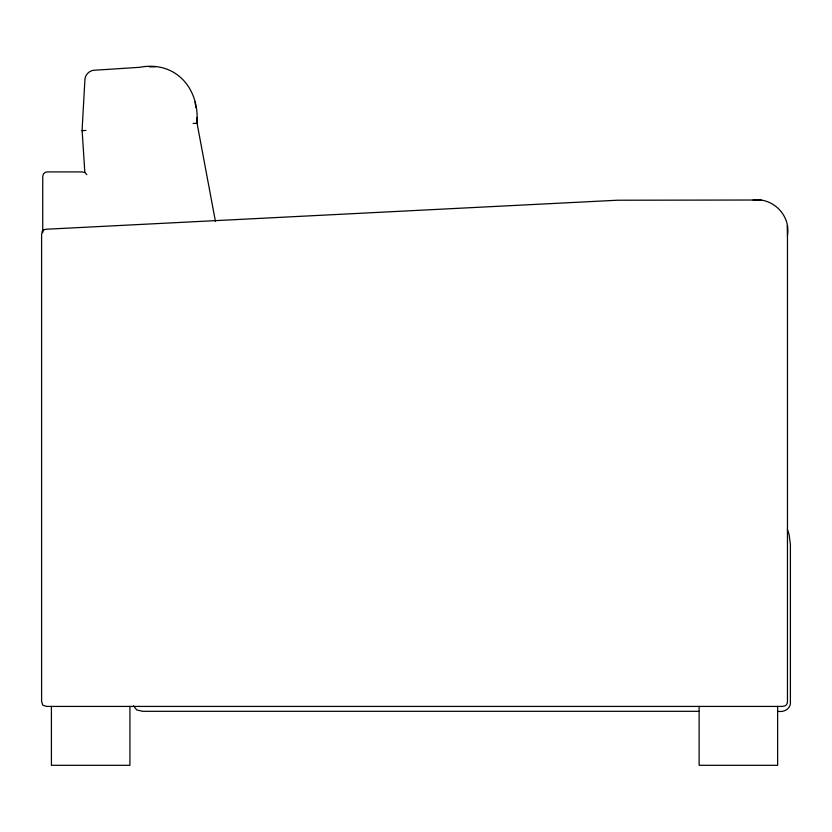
<?xml version="1.0" encoding="UTF-8"?>
<svg xmlns="http://www.w3.org/2000/svg" width="832" height="832" viewBox="0 0 832 832"><rect width="100%" height="100%" fill="white"/><g stroke="black" fill="none" stroke-linecap="round" stroke-linejoin="round"><path stroke-width="1.25" d="M42.286 231.348L41.6 234.374L41.6 701.522L42.827 705.203L46.509 706.42L782.548 706.42L785.543 705.734L787.145 703.664L787.457 701.522L787.457 235.362C790.899 215.394 772.814 197.382 753.106 200.023L617.469 200.221L46.498 229.216L44.356 229.632L42.286 231.348L43.514 230.058M85.956 130.406L82.056 130.655L84.864 80.621C84.666 74.901 89.482 70.034 95.202 70.19L139.568 67.319C175.854 60.434 199.732 88.546 196.976 123.219L196.602 117.426M193.149 123.469L197.049 123.219L215.415 221.26M149.375 66.851L155.095 66.841M698.734 711.308L142.688 711.308L136.698 709.925L133.484 705.786M777.993 711.308C784.212 712.556 791.284 708.49 790.4 701.49L790.4 544.471L789.058 534.31L787.415 529.443M753.106 200.023L761.852 200.283M86.798 174.668L85.03 172.609L81.994 171.912L47.642 171.912L45.5 172.224L43.43 173.836L42.744 176.821L42.744 232.69M195.073 101.972L195.811 107.65M82.129 130.645L84.812 172.12M787.207 225.628L787.457 235.362M777.639 706.42L777.639 765.305L699.13 765.305L699.13 706.42M129.927 706.42L129.927 765.305L51.418 765.305L51.418 706.42"/></g></svg>
